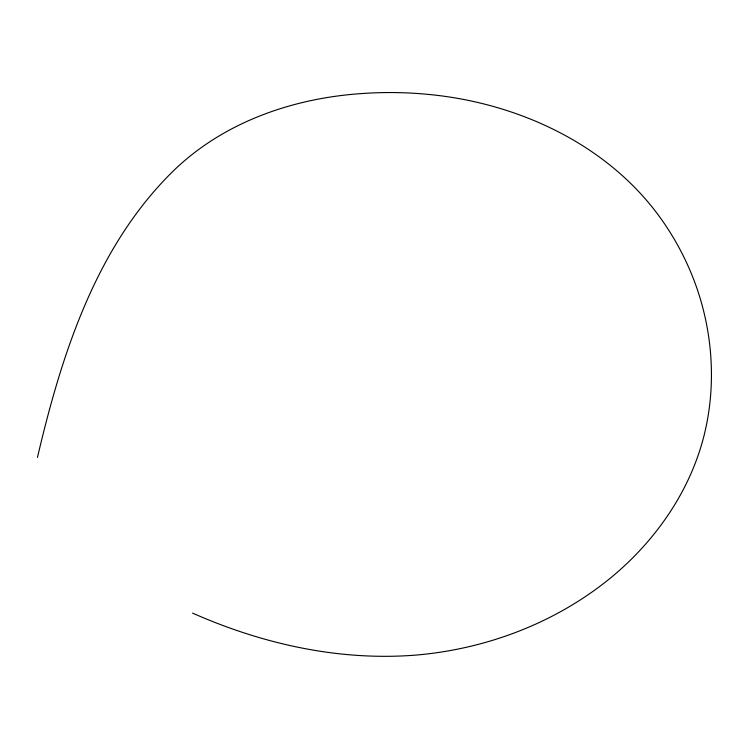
<?xml version="1.0" encoding="UTF-8"?>
<svg xmlns="http://www.w3.org/2000/svg" width="749" height="749" viewBox="0 0 749 749"><rect width="100%" height="100%" fill="white"/><g stroke="black" fill="none" stroke-linecap="round" stroke-linejoin="round"><path stroke-width="1.12" d="M37.45 457.433C61.736 354.024 96.078 245.934 174.283 170.004C224.747 121.525 294.123 97.876 363.003 93.475A394.667 394.667 0 0 1 429.982 94.571C522.549 103.708 615.378 148.18 667.134 227.733A274.125 274.125 0 0 1 695.812 285.163C713.011 333.193 716.419 386.156 704.004 435.74C689.857 491.747 655.291 541.012 611.053 577.554C556.292 622.466 487.524 648.718 417.193 654.982C340.186 661.414 262.824 644.215 192.568 613.103"/></g></svg>
